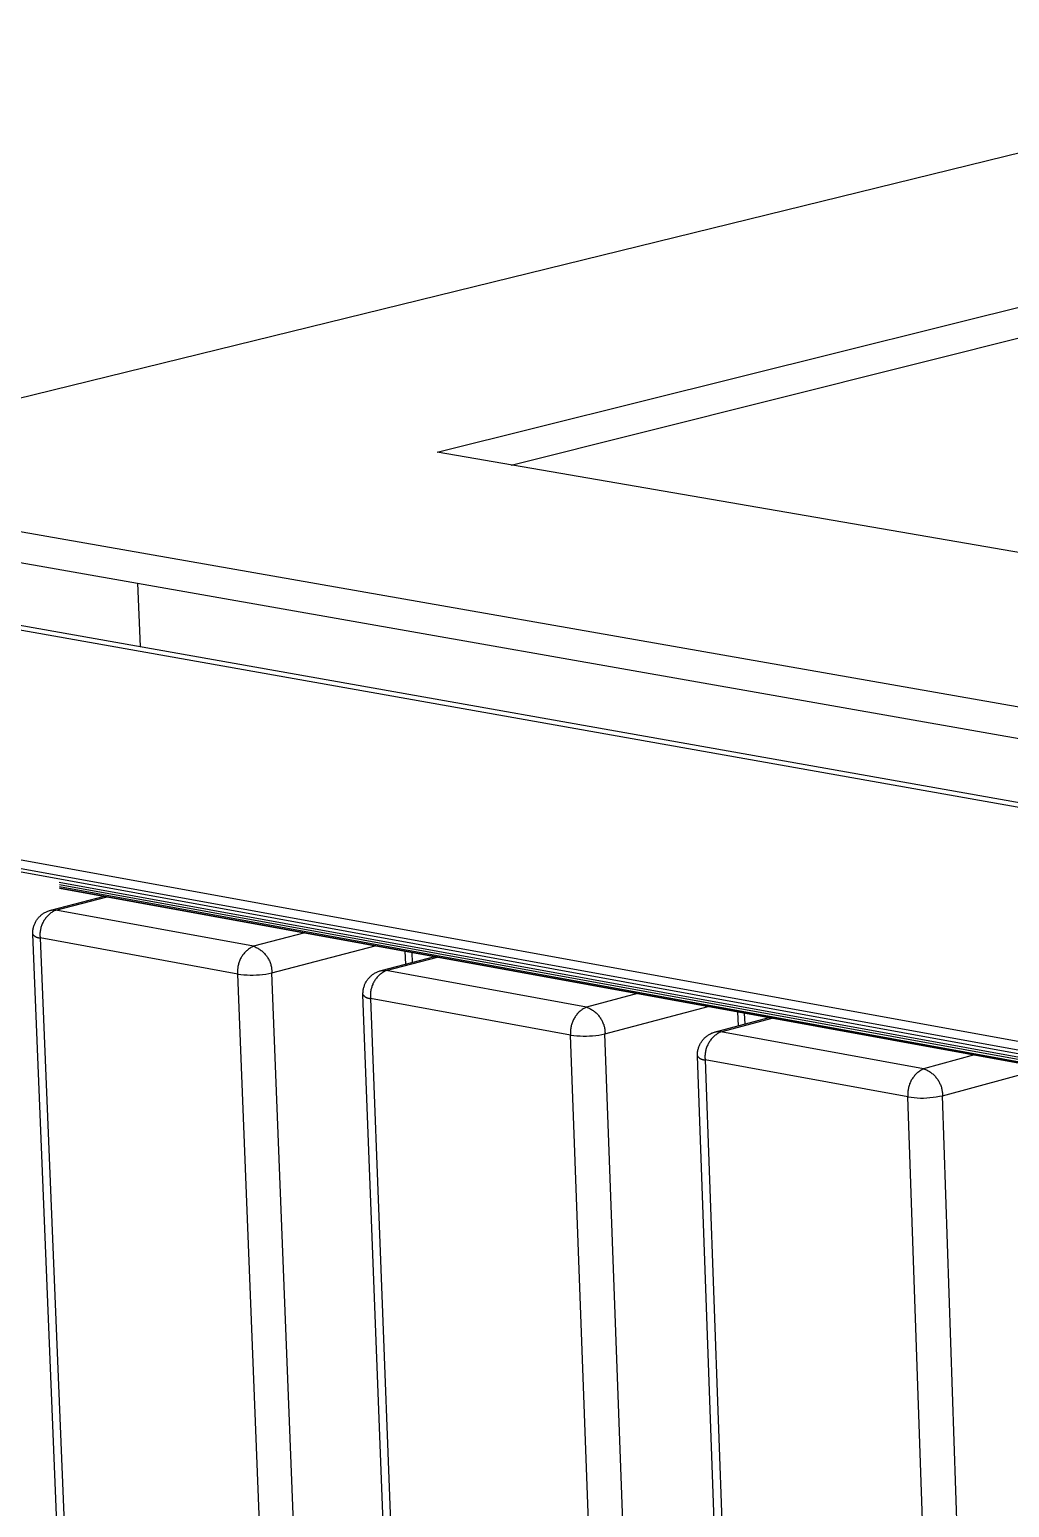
# Model space of a CAD drawing. Header units: millimetres. Extents: x -1283 to 2747, y -259 to 2557.
# Drawn here: x -628.8 to -530.3, y 721.3 to 869.9 of the extents above; entities that cross this region are included whole.
import ezdxf

# ---------------------------------------------------------------- set-up
doc = ezdxf.new("R2010")
doc.units = ezdxf.units.MM
doc.header["$MEASUREMENT"] = 0
doc.layers.add('Utwórz2D linie widoczne', color=7, linetype='Continuous', true_color=0x000000)

msp = doc.modelspace()

# ---------------------------------------------------------------- linework, layer by layer
at = {"layer": 'Utwórz2D linie widoczne'}
for p, q in [((-478.61, 869.91), (-659.38, 825.57)), ((-587.8, 827.4), (-455.42, 860.43)), ((-580.36, 826.11), (-455.34, 857.42)), ((-437.81, 801.49), (-587.8, 827.4)), ((-659.32, 824.62), (-435.34, 785.28)), ((-659.18, 821.49), (-435.26, 782.03)), ((-661.2, 815.11), (-432.56, 774.52)), ((-658.92, 815.18), (-432.71, 775.04)), ((-617.93, 814.22), (-617.68, 807.86)), ((-660.2, 791.97), (-431.92, 750.43)), ((-659.93, 791.06), (-431.91, 749.53)), ((-659.58, 790.64), (-431.92, 749.16)), ((-625.81, 784.17), (-431.93, 748.83)), ((-625.8, 783.92), (-431.95, 748.58)), ((-625.79, 783.71), (-431.97, 748.37)), ((-625.79, 783.59), (-432.01, 748.25)), ((-625.79, 783.56), (-432.05, 748.23)), ((-626.67, 781.33), (-621.26, 782.74)), ((-626.15, 781.35), (-620.98, 782.69)), ((-628.13, 780.27), (-628.09, 780.34)), ((-628.09, 780.34), (-628.04, 780.41)), ((-628.04, 780.41), (-627.99, 780.47)), ((-627.99, 780.47), (-627.94, 780.54)), ((-627.94, 780.54), (-627.89, 780.6)), ((-627.89, 780.6), (-627.83, 780.66)), ((-627.83, 780.66), (-627.77, 780.72)), ((-627.77, 780.72), (-627.71, 780.78)), ((-627.71, 780.78), (-627.65, 780.83)), ((-627.65, 780.83), (-627.59, 780.88)), ((-627.59, 780.88), (-627.52, 780.93)), ((-627.52, 780.93), (-627.46, 780.98)), ((-627.46, 780.98), (-627.39, 781.03)), ((-627.39, 781.03), (-627.32, 781.07)), ((-627.3, 780.37), (-627.35, 780.29)), ((-627.32, 781.07), (-627.25, 781.11)), ((-627.24, 780.45), (-627.3, 780.37)), ((-627.25, 781.11), (-627.17, 781.15)), ((-627.19, 780.53), (-627.24, 780.45)), ((-627.13, 780.6), (-627.19, 780.53)), ((-627.17, 781.15), (-627.1, 781.18)), ((-627.07, 780.67), (-627.13, 780.6)), ((-627.1, 781.18), (-627.02, 781.22)), ((-627, 780.74), (-627.07, 780.67)), ((-627.02, 781.22), (-626.95, 781.25)), ((-626.93, 780.81), (-627, 780.74)), ((-626.95, 781.25), (-626.87, 781.28)), ((-626.87, 780.88), (-626.93, 780.81)), ((-626.87, 781.28), (-626.79, 781.3)), ((-626.79, 780.94), (-626.87, 780.88)), ((-626.79, 781.3), (-626.71, 781.32)), ((-626.72, 781), (-626.79, 780.94)), ((-626.65, 781.06), (-626.72, 781)), ((-626.71, 781.32), (-626.67, 781.33)), ((-626.67, 781.33), (-626.63, 781.34)), ((-626.57, 781.11), (-626.65, 781.06)), ((-626.63, 781.34), (-626.59, 781.35)), ((-626.59, 781.35), (-626.55, 781.36)), ((-626.49, 781.17), (-626.57, 781.11)), ((-626.55, 781.36), (-626.51, 781.36)), ((-626.51, 781.36), (-626.47, 781.36)), ((-626.41, 781.21), (-626.49, 781.17)), ((-626.47, 781.36), (-626.43, 781.37)), ((-626.43, 781.37), (-626.39, 781.37)), ((-626.32, 781.26), (-626.41, 781.21)), ((-626.39, 781.37), (-626.35, 781.37)), ((-626.35, 781.37), (-626.31, 781.37)), ((-626.24, 781.31), (-626.32, 781.26)), ((-626.31, 781.37), (-626.27, 781.36)), ((-626.27, 781.36), (-626.23, 781.36)), ((-626.15, 781.35), (-626.24, 781.31)), ((-626.23, 781.36), (-626.19, 781.35)), ((-626.19, 781.35), (-626.15, 781.35)), ((-606.28, 777.71), (-626.15, 781.35)), ((-628.48, 779.18), (-628.47, 779.26)), ((-628.48, 779.1), (-628.48, 779.18)), ((-628.48, 779.02), (-628.48, 779.1)), ((-628.48, 778.93), (-628.48, 779.02)), ((-606.72, 246.63), (-628.48, 778.92)), ((-628.48, 778.92), (-628.46, 778.9)), ((-628.47, 779.26), (-628.46, 779.34)), ((-628.46, 779.34), (-628.45, 779.43)), ((-628.46, 778.9), (-628.44, 778.87)), ((-628.45, 779.43), (-628.43, 779.51)), ((-628.44, 778.87), (-628.42, 778.85)), ((-628.43, 779.51), (-628.41, 779.59)), ((-628.42, 778.85), (-628.4, 778.83)), ((-628.41, 779.59), (-628.39, 779.67)), ((-628.39, 779.67), (-628.37, 779.75)), ((-628.37, 779.75), (-628.34, 779.82)), ((-628.34, 779.82), (-628.31, 779.9)), ((-628.31, 779.9), (-628.28, 779.98)), ((-628.28, 779.98), (-628.25, 780.05)), ((-628.25, 780.05), (-628.21, 780.13)), ((-628.21, 780.13), (-628.17, 780.2)), ((-628.17, 780.2), (-628.13, 780.27)), ((-627.74, 779.13), (-627.75, 779.04)), ((-627.75, 779.04), (-627.75, 778.95)), ((-627.75, 778.95), (-627.75, 778.85)), ((-627.75, 778.85), (-627.75, 778.76)), ((-627.73, 779.23), (-627.74, 779.13)), ((-627.71, 779.32), (-627.73, 779.23)), ((-627.7, 779.42), (-627.71, 779.32)), ((-627.68, 779.51), (-627.7, 779.42)), ((-627.65, 779.6), (-627.68, 779.51)), ((-627.62, 779.69), (-627.65, 779.6)), ((-627.59, 779.78), (-627.62, 779.69)), ((-627.56, 779.87), (-627.59, 779.78)), ((-627.52, 779.96), (-627.56, 779.87)), ((-627.48, 780.04), (-627.52, 779.96)), ((-627.44, 780.13), (-627.48, 780.04)), ((-627.4, 780.21), (-627.44, 780.13)), ((-627.35, 780.29), (-627.4, 780.21)), ((-601.12, 779.06), (-606.28, 777.71)), ((-628.4, 778.83), (-628.38, 778.81)), ((-628.38, 778.81), (-628.35, 778.79)), ((-628.35, 778.79), (-628.33, 778.77)), ((-628.33, 778.77), (-628.31, 778.75)), ((-628.31, 778.75), (-628.28, 778.73)), ((-628.28, 778.73), (-628.26, 778.71)), ((-628.26, 778.71), (-628.23, 778.7)), ((-628.23, 778.7), (-628.2, 778.68)), ((-628.2, 778.68), (-628.18, 778.67)), ((-628.18, 778.67), (-628.15, 778.65)), ((-628.15, 778.65), (-628.12, 778.64)), ((-628.12, 778.64), (-628.09, 778.63)), ((-628.09, 778.63), (-628.07, 778.62)), ((-628.07, 778.62), (-628.04, 778.61)), ((-628.04, 778.61), (-628.01, 778.6)), ((-628.01, 778.6), (-627.98, 778.59)), ((-627.98, 778.59), (-627.95, 778.58)), ((-627.95, 778.58), (-627.92, 778.58)), ((-627.92, 778.58), (-627.89, 778.57)), ((-627.89, 778.57), (-627.86, 778.57)), ((-627.86, 778.57), (-627.83, 778.57)), ((-627.83, 778.57), (-627.8, 778.57)), ((-627.8, 778.57), (-627.77, 778.57)), ((-627.77, 778.57), (-627.74, 778.57)), ((-627.75, 778.76), (-627.74, 778.66)), ((-627.74, 778.66), (-627.74, 778.57)), ((-627.74, 778.57), (-605.99, 246.08)), ((-607.86, 774.92), (-627.74, 778.57)), ((-606.85, 777.36), (-606.92, 777.3)), ((-606.77, 777.42), (-606.85, 777.36)), ((-606.69, 777.48), (-606.77, 777.42)), ((-606.61, 777.53), (-606.69, 777.48)), ((-606.53, 777.58), (-606.61, 777.53)), ((-606.45, 777.63), (-606.53, 777.58)), ((-606.37, 777.67), (-606.45, 777.63)), ((-606.28, 777.71), (-606.37, 777.67)), ((-606.28, 777.71), (-606.19, 777.68)), ((-606.19, 777.68), (-606.1, 777.64)), ((-606.1, 777.64), (-606.01, 777.6)), ((-606.01, 777.6), (-605.93, 777.56)), ((-605.93, 777.56), (-605.84, 777.51)), ((-605.84, 777.51), (-605.76, 777.46)), ((-605.76, 777.46), (-605.68, 777.41)), ((-605.68, 777.41), (-605.6, 777.36)), ((-604.43, 775.04), (-594.03, 777.77)), ((-607.78, 775.96), (-607.8, 775.87)), ((-607.75, 776.05), (-607.78, 775.96)), ((-607.72, 776.14), (-607.75, 776.05)), ((-607.69, 776.23), (-607.72, 776.14)), ((-607.65, 776.32), (-607.69, 776.23)), ((-607.61, 776.4), (-607.65, 776.32)), ((-607.57, 776.49), (-607.61, 776.4)), ((-607.52, 776.57), (-607.57, 776.49)), ((-607.47, 776.65), (-607.52, 776.57)), ((-607.42, 776.73), (-607.47, 776.65)), ((-607.37, 776.81), (-607.42, 776.73)), ((-607.31, 776.89), (-607.37, 776.81)), ((-607.25, 776.96), (-607.31, 776.89)), ((-607.19, 777.04), (-607.25, 776.96)), ((-607.13, 777.11), (-607.19, 777.04)), ((-607.06, 777.17), (-607.13, 777.11)), ((-606.99, 777.24), (-607.06, 777.17)), ((-606.92, 777.3), (-606.99, 777.24)), ((-605.6, 777.36), (-605.52, 777.3)), ((-605.52, 777.3), (-605.44, 777.24)), ((-605.44, 777.24), (-605.37, 777.18)), ((-605.37, 777.18), (-605.3, 777.11)), ((-605.3, 777.11), (-605.23, 777.05)), ((-605.23, 777.05), (-605.16, 776.98)), ((-605.16, 776.98), (-605.1, 776.9)), ((-605.1, 776.9), (-605.03, 776.83)), ((-605.03, 776.83), (-604.98, 776.75)), ((-604.98, 776.75), (-604.92, 776.68)), ((-604.92, 776.68), (-604.87, 776.6)), ((-604.87, 776.6), (-604.82, 776.51)), ((-604.82, 776.51), (-604.77, 776.43)), ((-604.77, 776.43), (-604.72, 776.34)), ((-604.72, 776.34), (-604.68, 776.26)), ((-604.68, 776.26), (-604.64, 776.17)), ((-604.64, 776.17), (-604.61, 776.08)), ((-604.61, 776.08), (-604.57, 775.99)), ((-604.57, 775.99), (-604.54, 775.9)), ((-604.54, 775.9), (-604.52, 775.8)), ((-593.45, 775.26), (-588.05, 776.68)), ((-592.93, 775.27), (-587.77, 776.63)), ((-591.05, 777.23), (-591, 775.91)), ((-590.37, 777.1), (-590.33, 776.08)), ((-607.87, 775.4), (-607.88, 775.3)), ((-607.88, 775.3), (-607.88, 775.21)), ((-607.88, 775.21), (-607.87, 775.11)), ((-607.86, 775.49), (-607.87, 775.4)), ((-607.87, 775.11), (-607.87, 775.02)), ((-607.87, 775.02), (-607.86, 774.92)), ((-607.85, 775.59), (-607.86, 775.49)), ((-607.86, 774.92), (-607.55, 774.88)), ((-586.81, 240.62), (-607.86, 774.92)), ((-607.84, 775.68), (-607.85, 775.59)), ((-607.82, 775.77), (-607.84, 775.68)), ((-607.8, 775.87), (-607.82, 775.77)), ((-607.55, 774.88), (-607.24, 774.85)), ((-607.24, 774.85), (-606.92, 774.83)), ((-606.92, 774.83), (-606.61, 774.82)), ((-606.61, 774.82), (-606.3, 774.82)), ((-606.3, 774.82), (-605.98, 774.83)), ((-605.98, 774.83), (-605.67, 774.85)), ((-605.67, 774.85), (-605.36, 774.88)), ((-605.36, 774.88), (-605.04, 774.92)), ((-605.04, 774.92), (-604.73, 774.98)), ((-604.73, 774.98), (-604.43, 775.04)), ((-604.52, 775.8), (-604.49, 775.71)), ((-604.49, 775.71), (-604.47, 775.61)), ((-604.47, 775.61), (-604.46, 775.52)), ((-604.46, 775.52), (-604.45, 775.42)), ((-604.45, 775.42), (-604.44, 775.33)), ((-604.44, 775.33), (-604.43, 775.23)), ((-604.43, 775.23), (-604.43, 775.13)), ((-604.43, 775.13), (-604.43, 775.04)), ((-583.52, 240.8), (-604.43, 775.04)), ((-594.82, 774.33), (-594.78, 774.39)), ((-594.78, 774.39), (-594.72, 774.46)), ((-594.72, 774.46), (-594.67, 774.52)), ((-594.67, 774.52), (-594.61, 774.58)), ((-594.61, 774.58), (-594.56, 774.64)), ((-594.56, 774.64), (-594.5, 774.7)), ((-594.5, 774.7), (-594.43, 774.75)), ((-594.43, 774.75), (-594.37, 774.81)), ((-594.37, 774.81), (-594.31, 774.86)), ((-594.31, 774.86), (-594.24, 774.9)), ((-594.24, 774.9), (-594.17, 774.95)), ((-594.17, 774.95), (-594.1, 774.99)), ((-594.1, 774.99), (-594.03, 775.03)), ((-594.03, 775.03), (-593.95, 775.07)), ((-593.96, 774.44), (-594.01, 774.37)), ((-593.9, 774.52), (-593.96, 774.44)), ((-593.95, 775.07), (-593.88, 775.11)), ((-593.84, 774.59), (-593.9, 774.52)), ((-593.88, 775.11), (-593.8, 775.14)), ((-593.77, 774.66), (-593.84, 774.59)), ((-593.8, 775.14), (-593.73, 775.17)), ((-593.71, 774.73), (-593.77, 774.66)), ((-593.73, 775.17), (-593.65, 775.2)), ((-593.64, 774.8), (-593.71, 774.73)), ((-593.65, 775.2), (-593.57, 775.23)), ((-593.57, 774.86), (-593.64, 774.8)), ((-593.57, 775.23), (-593.49, 775.25)), ((-593.49, 774.92), (-593.57, 774.86)), ((-593.56, 775.23), (-593.53, 775.24)), ((-593.49, 775.25), (-593.45, 775.26)), ((-593.42, 774.98), (-593.49, 774.92)), ((-593.45, 775.26), (-593.4, 775.27)), ((-593.34, 775.03), (-593.42, 774.98)), ((-593.4, 775.27), (-593.36, 775.28)), ((-593.36, 775.28), (-593.32, 775.28)), ((-593.26, 775.09), (-593.34, 775.03)), ((-593.32, 775.28), (-593.27, 775.29)), ((-593.27, 775.29), (-593.23, 775.29)), ((-593.18, 775.14), (-593.26, 775.09)), ((-593.23, 775.29), (-593.19, 775.29)), ((-593.19, 775.29), (-593.14, 775.29)), ((-593.1, 775.19), (-593.18, 775.14)), ((-593.14, 775.29), (-593.1, 775.29)), ((-593.1, 775.29), (-593.06, 775.29)), ((-593.01, 775.23), (-593.1, 775.19)), ((-593.06, 775.29), (-593.01, 775.28)), ((-593.01, 775.28), (-592.97, 775.28)), ((-592.93, 775.27), (-593.01, 775.23)), ((-592.97, 775.28), (-592.93, 775.27)), ((-572.8, 771.59), (-592.93, 775.27)), ((-595.27, 773.01), (-595.26, 773.09)), ((-595.27, 772.93), (-595.27, 773.01)), ((-595.27, 772.84), (-595.27, 772.93)), ((-595.26, 773.18), (-595.25, 773.26)), ((-595.26, 773.09), (-595.26, 773.18)), ((-595.25, 773.26), (-595.24, 773.34)), ((-595.24, 773.34), (-595.22, 773.42)), ((-595.22, 773.42), (-595.2, 773.5)), ((-595.2, 773.5), (-595.18, 773.58)), ((-595.18, 773.58), (-595.16, 773.66)), ((-595.16, 773.66), (-595.13, 773.74)), ((-595.13, 773.74), (-595.1, 773.82)), ((-595.1, 773.82), (-595.07, 773.89)), ((-595.07, 773.89), (-595.03, 773.97)), ((-595.03, 773.97), (-595, 774.04)), ((-595, 774.04), (-594.96, 774.12)), ((-594.96, 774.12), (-594.92, 774.19)), ((-594.92, 774.19), (-594.87, 774.26)), ((-594.87, 774.26), (-594.82, 774.33)), ((-594.51, 773.04), (-594.52, 772.95)), ((-594.52, 772.95), (-594.52, 772.85)), ((-594.5, 773.14), (-594.51, 773.04)), ((-594.48, 773.23), (-594.5, 773.14)), ((-594.47, 773.33), (-594.48, 773.23)), ((-594.45, 773.42), (-594.47, 773.33)), ((-594.42, 773.51), (-594.45, 773.42)), ((-594.39, 773.6), (-594.42, 773.51)), ((-594.36, 773.69), (-594.39, 773.6)), ((-594.33, 773.78), (-594.36, 773.69)), ((-594.29, 773.87), (-594.33, 773.78)), ((-594.26, 773.96), (-594.29, 773.87)), ((-594.21, 774.04), (-594.26, 773.96)), ((-594.17, 774.13), (-594.21, 774.04)), ((-594.12, 774.21), (-594.17, 774.13)), ((-594.07, 774.29), (-594.12, 774.21)), ((-594.01, 774.37), (-594.07, 774.29)), ((-567.65, 772.96), (-572.8, 771.59)), ((-595.27, 772.84), (-595.25, 772.82)), ((-574.67, 237.51), (-595.27, 772.83)), ((-595.25, 772.82), (-595.23, 772.8)), ((-595.23, 772.8), (-595.21, 772.77)), ((-595.21, 772.77), (-595.19, 772.75)), ((-595.19, 772.75), (-595.17, 772.73)), ((-595.17, 772.73), (-595.15, 772.71)), ((-595.15, 772.71), (-595.13, 772.69)), ((-595.13, 772.69), (-595.11, 772.67)), ((-595.11, 772.67), (-595.09, 772.65)), ((-595.09, 772.65), (-595.06, 772.64)), ((-595.06, 772.64), (-595.04, 772.62)), ((-595.04, 772.62), (-595.01, 772.6)), ((-595.01, 772.6), (-594.99, 772.59)), ((-594.99, 772.59), (-594.96, 772.57)), ((-594.96, 772.57), (-594.94, 772.56)), ((-594.94, 772.56), (-594.91, 772.55)), ((-594.91, 772.55), (-594.88, 772.54)), ((-594.88, 772.54), (-594.85, 772.52)), ((-594.85, 772.52), (-594.83, 772.51)), ((-594.83, 772.51), (-594.8, 772.51)), ((-594.8, 772.51), (-594.77, 772.5)), ((-594.77, 772.5), (-594.74, 772.49)), ((-594.74, 772.49), (-594.71, 772.49)), ((-594.71, 772.49), (-594.68, 772.48)), ((-594.68, 772.48), (-594.65, 772.48)), ((-594.65, 772.48), (-594.62, 772.47)), ((-594.62, 772.47), (-594.6, 772.47)), ((-594.6, 772.47), (-594.57, 772.47)), ((-594.57, 772.47), (-594.54, 772.47)), ((-594.54, 772.47), (-594.51, 772.47)), ((-594.52, 772.85), (-594.52, 772.76)), ((-594.52, 772.76), (-594.52, 772.66)), ((-594.52, 772.66), (-594.52, 772.57)), ((-594.52, 772.57), (-594.51, 772.47)), ((-594.51, 772.47), (-573.93, 236.96)), ((-574.38, 768.78), (-594.51, 772.47)), ((-573.05, 771.46), (-573.13, 771.41)), ((-572.97, 771.5), (-573.05, 771.46)), ((-572.88, 771.55), (-572.97, 771.5)), ((-572.8, 771.59), (-572.88, 771.55)), ((-572.8, 771.59), (-572.71, 771.56)), ((-572.71, 771.56), (-572.62, 771.52)), ((-572.62, 771.52), (-572.53, 771.48)), ((-572.53, 771.48), (-572.45, 771.44)), ((-572.45, 771.44), (-572.36, 771.4)), ((-570.93, 768.9), (-560.55, 771.67)), ((-574.23, 770), (-574.26, 769.91)), ((-574.2, 770.09), (-574.23, 770)), ((-574.16, 770.18), (-574.2, 770.09)), ((-574.13, 770.27), (-574.16, 770.18)), ((-574.08, 770.36), (-574.13, 770.27)), ((-574.04, 770.44), (-574.08, 770.36)), ((-573.99, 770.52), (-574.04, 770.44)), ((-573.94, 770.6), (-573.99, 770.52)), ((-573.88, 770.68), (-573.94, 770.6)), ((-573.83, 770.76), (-573.88, 770.68)), ((-573.77, 770.83), (-573.83, 770.76)), ((-573.71, 770.91), (-573.77, 770.83)), ((-573.64, 770.98), (-573.71, 770.91)), ((-573.58, 771.05), (-573.64, 770.98)), ((-573.51, 771.11), (-573.58, 771.05)), ((-573.44, 771.18), (-573.51, 771.11)), ((-573.36, 771.24), (-573.44, 771.18)), ((-573.29, 771.3), (-573.36, 771.24)), ((-573.21, 771.35), (-573.29, 771.3)), ((-573.13, 771.41), (-573.21, 771.35)), ((-572.36, 771.4), (-572.28, 771.35)), ((-572.28, 771.35), (-572.2, 771.3)), ((-572.2, 771.3), (-572.12, 771.25)), ((-572.12, 771.25), (-572.05, 771.19)), ((-572.05, 771.19), (-571.97, 771.14)), ((-571.97, 771.14), (-571.9, 771.07)), ((-571.9, 771.07), (-571.83, 771.01)), ((-571.83, 771.01), (-571.76, 770.95)), ((-571.76, 770.95), (-571.69, 770.88)), ((-571.69, 770.88), (-571.63, 770.81)), ((-571.63, 770.81), (-571.57, 770.74)), ((-571.57, 770.74), (-571.51, 770.66)), ((-571.51, 770.66), (-571.45, 770.59)), ((-571.45, 770.59), (-571.4, 770.51)), ((-571.4, 770.51), (-571.34, 770.43)), ((-571.34, 770.43), (-571.3, 770.35)), ((-571.3, 770.35), (-571.25, 770.27)), ((-571.25, 770.27), (-571.21, 770.18)), ((-571.21, 770.18), (-571.17, 770.1)), ((-571.17, 770.1), (-571.13, 770.01)), ((-571.13, 770.01), (-571.1, 769.92)), ((-559.8, 769.11), (-554.42, 770.55)), ((-559.27, 769.12), (-554.13, 770.49)), ((-557.59, 771.13), (-557.54, 769.71)), ((-556.92, 771), (-556.88, 769.89)), ((-574.38, 769.35), (-574.39, 769.26)), ((-574.39, 769.26), (-574.39, 769.16)), ((-574.39, 769.16), (-574.39, 769.07)), ((-574.39, 769.07), (-574.39, 768.97)), ((-574.39, 768.97), (-574.39, 768.88)), ((-574.39, 768.88), (-574.38, 768.78)), ((-574.37, 769.45), (-574.38, 769.35)), ((-574.38, 768.78), (-574.06, 768.74)), ((-554.51, 231.44), (-574.38, 768.78)), ((-574.35, 769.54), (-574.37, 769.45)), ((-574.34, 769.64), (-574.35, 769.54)), ((-574.32, 769.73), (-574.34, 769.64)), ((-574.29, 769.82), (-574.32, 769.73)), ((-574.26, 769.91), (-574.29, 769.82)), ((-574.06, 768.74), (-573.75, 768.71)), ((-573.75, 768.71), (-573.43, 768.69)), ((-573.43, 768.69), (-573.12, 768.67)), ((-573.12, 768.67), (-572.8, 768.67)), ((-572.8, 768.67), (-572.49, 768.69)), ((-572.49, 768.69), (-572.17, 768.71)), ((-572.17, 768.71), (-571.86, 768.74)), ((-571.86, 768.74), (-571.55, 768.78)), ((-571.55, 768.78), (-571.23, 768.83)), ((-571.23, 768.83), (-570.93, 768.9)), ((-571.1, 769.92), (-571.06, 769.83)), ((-571.06, 769.83), (-571.04, 769.74)), ((-571.04, 769.74), (-571.01, 769.65)), ((-571.01, 769.65), (-570.99, 769.56)), ((-570.99, 769.56), (-570.97, 769.46)), ((-570.97, 769.46), (-570.96, 769.37)), ((-570.96, 769.37), (-570.94, 769.28)), ((-570.94, 769.28), (-570.93, 769.18)), ((-570.93, 769.18), (-570.93, 769.09)), ((-570.93, 769.09), (-570.92, 768.99)), ((-570.92, 768.99), (-570.93, 768.9)), ((-551.2, 231.61), (-570.93, 768.9)), ((-560.97, 768.43), (-560.91, 768.49)), ((-560.91, 768.49), (-560.85, 768.54)), ((-560.85, 768.54), (-560.79, 768.6)), ((-560.79, 768.6), (-560.72, 768.65)), ((-560.72, 768.65), (-560.66, 768.7)), ((-560.66, 768.7), (-560.59, 768.75)), ((-560.59, 768.75), (-560.52, 768.8)), ((-560.52, 768.8), (-560.45, 768.84)), ((-560.45, 768.84), (-560.38, 768.88)), ((-560.38, 768.88), (-560.31, 768.92)), ((-560.31, 768.92), (-560.23, 768.96)), ((-560.23, 768.96), (-560.16, 768.99)), ((-560.12, 768.5), (-560.18, 768.43)), ((-560.16, 768.99), (-560.08, 769.02)), ((-560.05, 768.57), (-560.12, 768.5)), ((-560.08, 769.02), (-560, 769.05)), ((-559.98, 768.64), (-560.05, 768.57)), ((-560, 769.05), (-559.92, 769.07)), ((-559.91, 768.7), (-559.98, 768.64)), ((-559.92, 769.07), (-559.84, 769.1)), ((-559.84, 768.76), (-559.91, 768.7)), ((-559.84, 769.1), (-559.8, 769.11)), ((-559.76, 768.82), (-559.84, 768.76)), ((-559.8, 769.11), (-559.76, 769.12)), ((-559.76, 769.12), (-559.71, 769.13)), ((-559.68, 768.88), (-559.76, 768.82)), ((-559.71, 769.13), (-559.67, 769.13)), ((-559.6, 768.93), (-559.68, 768.88)), ((-559.67, 769.13), (-559.62, 769.14)), ((-559.62, 769.14), (-559.58, 769.14)), ((-559.52, 768.98), (-559.6, 768.93)), ((-559.58, 769.14), (-559.53, 769.14)), ((-559.53, 769.14), (-559.49, 769.14)), ((-559.44, 769.03), (-559.52, 768.98)), ((-559.49, 769.14), (-559.45, 769.14)), ((-559.45, 769.14), (-559.4, 769.14)), ((-559.36, 769.08), (-559.44, 769.03)), ((-559.4, 769.14), (-559.36, 769.13)), ((-559.36, 769.13), (-559.31, 769.13)), ((-559.27, 769.12), (-559.36, 769.08)), ((-559.31, 769.13), (-559.27, 769.12)), ((-538.88, 765.39), (-559.27, 769.12)), ((-561.63, 766.94), (-561.62, 767.02)), ((-561.62, 767.02), (-561.61, 767.11)), ((-561.61, 767.11), (-561.6, 767.19)), ((-561.6, 767.19), (-561.58, 767.27)), ((-561.58, 767.27), (-561.56, 767.35)), ((-561.56, 767.35), (-561.54, 767.43)), ((-561.54, 767.43), (-561.52, 767.51)), ((-561.52, 767.51), (-561.49, 767.59)), ((-561.49, 767.59), (-561.46, 767.66)), ((-561.46, 767.66), (-561.43, 767.74)), ((-561.43, 767.74), (-561.39, 767.82)), ((-561.39, 767.82), (-561.35, 767.89)), ((-561.35, 767.89), (-561.31, 767.96)), ((-561.31, 767.96), (-561.27, 768.03)), ((-561.27, 768.03), (-561.23, 768.1)), ((-561.23, 768.1), (-561.18, 768.17)), ((-561.18, 768.17), (-561.13, 768.24)), ((-561.13, 768.24), (-561.08, 768.3)), ((-561.08, 768.3), (-561.03, 768.37)), ((-561.03, 768.37), (-560.97, 768.43)), ((-560.84, 766.97), (-560.85, 766.87)), ((-560.83, 767.06), (-560.84, 766.97)), ((-560.81, 767.16), (-560.83, 767.06)), ((-560.79, 767.25), (-560.81, 767.16)), ((-560.77, 767.34), (-560.79, 767.25)), ((-560.74, 767.44), (-560.77, 767.34)), ((-560.71, 767.53), (-560.74, 767.44)), ((-560.68, 767.62), (-560.71, 767.53)), ((-560.64, 767.7), (-560.68, 767.62)), ((-560.6, 767.79), (-560.64, 767.7)), ((-560.56, 767.88), (-560.6, 767.79)), ((-560.51, 767.96), (-560.56, 767.88)), ((-560.46, 768.04), (-560.51, 767.96)), ((-560.41, 768.13), (-560.46, 768.04)), ((-560.36, 768.2), (-560.41, 768.13)), ((-560.3, 768.28), (-560.36, 768.2)), ((-560.24, 768.36), (-560.3, 768.28)), ((-560.18, 768.43), (-560.24, 768.36)), ((-561.63, 766.86), (-561.63, 766.94)), ((-561.63, 766.77), (-561.63, 766.86)), ((-561.63, 766.69), (-561.63, 766.77)), ((-561.63, 766.69), (-561.61, 766.67)), ((-542.23, 228.31), (-561.63, 766.66)), ((-561.61, 766.67), (-561.6, 766.64)), ((-561.6, 766.64), (-561.58, 766.62)), ((-561.58, 766.62), (-561.56, 766.6)), ((-561.56, 766.6), (-561.54, 766.57)), ((-561.54, 766.57), (-561.52, 766.55)), ((-561.52, 766.55), (-561.5, 766.53)), ((-561.5, 766.53), (-561.48, 766.51)), ((-561.48, 766.51), (-561.46, 766.49)), ((-561.46, 766.49), (-561.43, 766.47)), ((-561.43, 766.47), (-561.41, 766.46)), ((-561.41, 766.46), (-561.38, 766.44)), ((-561.38, 766.44), (-561.36, 766.42)), ((-561.36, 766.42), (-561.33, 766.41)), ((-561.33, 766.41), (-561.31, 766.39)), ((-561.31, 766.39), (-561.28, 766.38)), ((-561.28, 766.38), (-561.26, 766.37)), ((-561.26, 766.37), (-561.23, 766.36)), ((-561.23, 766.36), (-561.2, 766.35)), ((-561.2, 766.35), (-561.17, 766.34)), ((-561.17, 766.34), (-561.14, 766.33)), ((-561.14, 766.33), (-561.12, 766.32)), ((-561.12, 766.32), (-561.09, 766.31)), ((-561.09, 766.31), (-561.06, 766.31)), ((-561.06, 766.31), (-561.03, 766.3)), ((-561.03, 766.3), (-561, 766.3)), ((-561, 766.3), (-560.97, 766.3)), ((-560.97, 766.3), (-560.94, 766.3)), ((-560.94, 766.3), (-560.91, 766.3)), ((-560.91, 766.3), (-560.88, 766.3)), ((-560.88, 766.3), (-560.85, 766.3)), ((-560.86, 766.78), (-560.87, 766.68)), ((-560.87, 766.68), (-560.87, 766.59)), ((-560.87, 766.59), (-560.87, 766.49)), ((-560.87, 766.49), (-560.86, 766.4)), ((-560.85, 766.87), (-560.86, 766.78)), ((-560.86, 766.4), (-560.85, 766.3)), ((-560.85, 766.3), (-541.47, 227.73)), ((-540.46, 762.56), (-560.85, 766.3)), ((-533.75, 766.78), (-538.88, 765.39)), ((-536.99, 762.68), (-526.65, 765.48)), ((-540.21, 764.06), (-540.25, 763.97)), ((-540.17, 764.14), (-540.21, 764.06)), ((-540.12, 764.23), (-540.17, 764.14)), ((-540.07, 764.31), (-540.12, 764.23)), ((-540.02, 764.39), (-540.07, 764.31)), ((-539.97, 764.47), (-540.02, 764.39)), ((-539.91, 764.55), (-539.97, 764.47)), ((-539.85, 764.62), (-539.91, 764.55)), ((-539.79, 764.7), (-539.85, 764.62)), ((-539.73, 764.77), (-539.79, 764.7)), ((-539.66, 764.84), (-539.73, 764.77)), ((-539.59, 764.91), (-539.66, 764.84)), ((-539.52, 764.97), (-539.59, 764.91)), ((-539.45, 765.03), (-539.52, 764.97)), ((-539.37, 765.09), (-539.45, 765.03)), ((-539.29, 765.15), (-539.37, 765.09)), ((-539.22, 765.2), (-539.29, 765.15)), ((-539.13, 765.25), (-539.22, 765.2)), ((-539.05, 765.3), (-539.13, 765.25)), ((-538.97, 765.35), (-539.05, 765.3)), ((-538.88, 765.39), (-538.97, 765.35)), ((-538.88, 765.39), (-538.79, 765.36)), ((-538.79, 765.36), (-538.7, 765.32)), ((-538.7, 765.32), (-538.61, 765.28)), ((-538.61, 765.28), (-538.53, 765.24)), ((-538.53, 765.24), (-538.44, 765.2)), ((-538.44, 765.2), (-538.36, 765.15)), ((-538.36, 765.15), (-538.28, 765.1)), ((-538.28, 765.1), (-538.2, 765.05)), ((-538.2, 765.05), (-538.12, 764.99)), ((-538.12, 764.99), (-538.05, 764.93)), ((-538.05, 764.93), (-537.97, 764.87)), ((-537.97, 764.87), (-537.9, 764.81)), ((-537.9, 764.81), (-537.83, 764.74)), ((-537.83, 764.74), (-537.77, 764.68)), ((-537.77, 764.68), (-537.7, 764.61)), ((-537.7, 764.61), (-537.64, 764.53)), ((-537.64, 764.53), (-537.58, 764.46)), ((-537.58, 764.46), (-537.52, 764.38)), ((-537.52, 764.38), (-537.47, 764.3)), ((-537.47, 764.3), (-537.42, 764.22)), ((-537.42, 764.22), (-537.37, 764.14)), ((-537.37, 764.14), (-537.32, 764.06)), ((-537.32, 764.06), (-537.28, 763.97)), ((-540.47, 763.04), (-540.48, 762.94)), ((-540.48, 762.94), (-540.48, 762.85)), ((-540.48, 762.85), (-540.48, 762.75)), ((-540.48, 762.75), (-540.47, 762.66)), ((-540.46, 763.14), (-540.47, 763.04)), ((-540.47, 762.66), (-540.46, 762.56)), ((-540.45, 763.23), (-540.46, 763.14)), ((-540.46, 762.56), (-540.15, 762.52)), ((-521.81, 222.14), (-540.46, 762.56)), ((-540.44, 763.33), (-540.45, 763.23)), ((-540.42, 763.42), (-540.44, 763.33)), ((-540.4, 763.51), (-540.42, 763.42)), ((-540.38, 763.61), (-540.4, 763.51)), ((-540.35, 763.7), (-540.38, 763.61)), ((-540.32, 763.79), (-540.35, 763.7)), ((-540.29, 763.88), (-540.32, 763.79)), ((-540.25, 763.97), (-540.29, 763.88)), ((-540.15, 762.52), (-539.83, 762.49)), ((-538.25, 762.49), (-537.93, 762.52)), ((-537.93, 762.52), (-537.62, 762.56)), ((-537.62, 762.56), (-537.3, 762.62)), ((-537.3, 762.62), (-536.99, 762.68)), ((-537.28, 763.97), (-537.24, 763.89)), ((-537.24, 763.89), (-537.2, 763.8)), ((-537.2, 763.8), (-537.16, 763.71)), ((-537.16, 763.71), (-537.13, 763.62)), ((-537.13, 763.62), (-537.1, 763.53)), ((-537.1, 763.53), (-537.08, 763.44)), ((-537.08, 763.44), (-537.06, 763.34)), ((-537.06, 763.34), (-537.04, 763.25)), ((-537.04, 763.25), (-537.02, 763.16)), ((-537.02, 763.16), (-537.01, 763.06)), ((-537.01, 763.06), (-537, 762.97)), ((-537, 762.97), (-536.99, 762.87)), ((-536.99, 762.87), (-536.99, 762.78)), ((-536.99, 762.78), (-536.99, 762.68)), ((-518.48, 222.32), (-536.99, 762.68)), ((-539.83, 762.49), (-539.52, 762.46)), ((-539.52, 762.46), (-539.2, 762.45)), ((-539.2, 762.45), (-538.88, 762.45)), ((-538.88, 762.45), (-538.56, 762.46)), ((-538.56, 762.46), (-538.25, 762.49))]:
    msp.add_line(p, q, dxfattribs=at)

doc.saveas('drawing.dxf')
